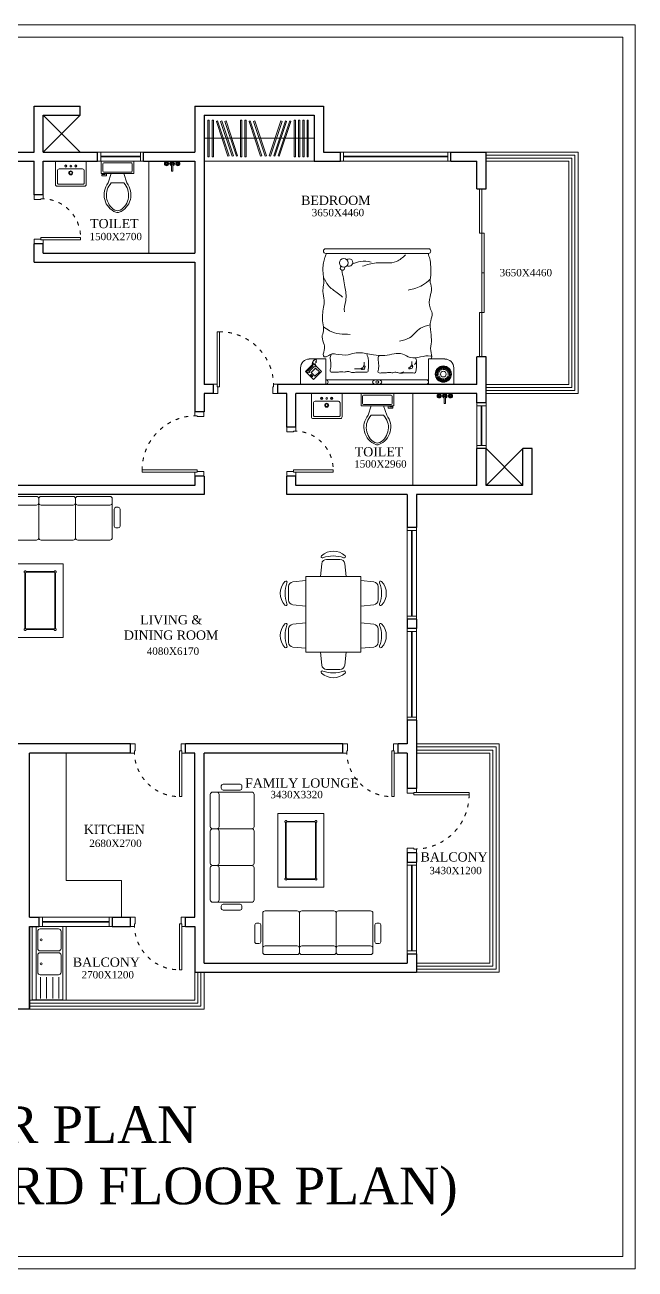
# Model space of a CAD drawing. Header units: inches. Extents: x 0 to 62493, y 0 to 42770.
# Drawn here: x 15242 to 25206, y 0 to 20328 of the extents above; entities that cross this region are included whole.
import ezdxf

# ---------------------------------------------------------------- set-up
doc = ezdxf.new("R2010")
doc.units = ezdxf.units.IN
doc.header["$MEASUREMENT"] = 0
doc.linetypes.add('ACAD_ISO03W100', pattern=[30, 12, -18])
for name, color, linetype, lineweight in [('door', 35, 'Continuous', 5), ('furniture', 23, 'Continuous', 9), ('LINE', 253, 'Continuous', 9), ('plumbing', 143, 'Continuous', 9), ('R.C.C', 6, 'Continuous', 30), ('railing', 6, 'Continuous', 9), ('wall', 254, 'Continuous', 30), ('window', 253, 'Continuous', 9)]:
    doc.layers.add(name, color=color, linetype=linetype, lineweight=lineweight)
doc.layers.add('TEXT', color=104, linetype='Continuous')
doc.styles.add('MONOTXT', font='times.ttf')

# ---------------------------------------------------------------- blocks, each defined once
blk = doc.blocks.new('bed')
at = {"lineweight": 5}
for p, q in [((-82.966, 75.566), (-82.831, 75.801)), ((-82.887, 75.627), (-82.884, 75.633)), ((-82.833, 75.603), (-82.887, 75.627)), ((-82.884, 75.633), (-82.833, 75.603)), ((-82.877, 75.644), (-82.846, 75.623)), ((-82.877, 75.643), (-82.846, 75.623)), ((-82.869, 75.655), (-82.865, 75.66)), ((-82.823, 75.619), (-82.869, 75.655)), ((-82.865, 75.66), (-82.823, 75.619)), ((-82.856, 75.669), (-82.83, 75.641)), ((-82.856, 75.668), (-82.831, 75.64)), ((-82.845, 75.677), (-82.84, 75.681)), ((-82.81, 75.631), (-82.845, 75.677)), ((-82.84, 75.681), (-82.81, 75.631)), ((-82.831, 75.801), (-82.475, 75.595)), ((-82.829, 75.688), (-82.811, 75.654)), ((-82.829, 75.687), (-82.811, 75.654)), ((-82.816, 75.693), (-82.811, 75.695)), ((-82.793, 75.639), (-82.816, 75.693)), ((-82.811, 75.695), (-82.793, 75.639)), ((-82.798, 75.699), (-82.789, 75.662)), ((-82.798, 75.699), (-82.79, 75.662)), ((-82.785, 75.701), (-82.778, 75.702)), ((-82.776, 75.643), (-82.785, 75.701)), ((-82.778, 75.702), (-82.776, 75.643)), ((-82.765, 75.703), (-82.766, 75.665)), ((-82.766, 75.702), (-82.766, 75.664)), ((-82.758, 75.643), (-82.752, 75.702)), ((-82.746, 75.701), (-82.758, 75.643)), ((-82.752, 75.702), (-82.746, 75.701)), ((-82.733, 75.698), (-82.743, 75.661)), ((-82.733, 75.698), (-82.743, 75.661)), ((-82.74, 75.638), (-82.72, 75.693)), ((-82.714, 75.691), (-82.74, 75.638)), ((-82.724, 75.629), (-82.691, 75.678)), ((-82.686, 75.674), (-82.724, 75.629)), ((-82.702, 75.685), (-82.722, 75.652)), ((-82.703, 75.685), (-82.722, 75.652)), ((-82.72, 75.693), (-82.714, 75.691)), ((-82.711, 75.617), (-82.667, 75.655)), ((-82.663, 75.65), (-82.711, 75.617)), ((-82.676, 75.665), (-82.703, 75.638)), ((-82.677, 75.665), (-82.703, 75.638)), ((-82.702, 75.601), (-82.649, 75.628)), ((-82.647, 75.622), (-82.702, 75.601)), ((-82.691, 75.678), (-82.686, 75.674)), ((-82.656, 75.64), (-82.689, 75.62)), ((-82.656, 75.639), (-82.688, 75.62)), ((-82.667, 75.655), (-82.663, 75.65)), ((-82.649, 75.628), (-82.647, 75.622)), ((-82.899, 75.582), (-82.861, 75.579)), ((-82.899, 75.582), (-82.861, 75.579)), ((-82.899, 75.569), (-82.84, 75.568)), ((-82.899, 75.563), (-82.899, 75.569)), ((-82.84, 75.568), (-82.899, 75.563)), ((-82.897, 75.596), (-82.895, 75.602)), ((-82.839, 75.586), (-82.897, 75.596)), ((-82.897, 75.55), (-82.86, 75.556)), ((-82.897, 75.549), (-82.86, 75.556)), ((-82.895, 75.602), (-82.839, 75.586)), ((-82.894, 75.537), (-82.837, 75.55)), ((-82.893, 75.531), (-82.894, 75.537)), ((-82.837, 75.55), (-82.893, 75.531)), ((-82.892, 75.615), (-82.856, 75.602)), ((-82.892, 75.614), (-82.856, 75.602)), ((-82.888, 75.518), (-82.853, 75.533)), ((-82.887, 75.518), (-82.853, 75.533)), ((-82.882, 75.506), (-82.83, 75.534)), ((-82.878, 75.501), (-82.882, 75.506)), ((-82.83, 75.534), (-82.878, 75.501)), ((-82.871, 75.49), (-82.841, 75.513)), ((-82.87, 75.49), (-82.841, 75.513)), ((-82.862, 75.48), (-82.818, 75.52)), ((-82.857, 75.476), (-82.862, 75.48)), ((-82.818, 75.52), (-82.857, 75.476)), ((-82.847, 75.467), (-82.824, 75.497)), ((-82.847, 75.467), (-82.824, 75.497)), ((-82.836, 75.46), (-82.804, 75.509)), ((-82.831, 75.456), (-82.836, 75.46)), ((-82.804, 75.509), (-82.831, 75.456)), ((-82.819, 75.451), (-82.804, 75.486)), ((-82.818, 75.451), (-82.804, 75.486)), ((-82.806, 75.446), (-82.787, 75.502)), ((-82.8, 75.444), (-82.806, 75.446)), ((-82.787, 75.502), (-82.8, 75.444)), ((-82.787, 75.442), (-82.781, 75.479)), ((-82.787, 75.442), (-82.781, 75.479)), ((-82.774, 75.441), (-82.769, 75.499)), ((-82.768, 75.44), (-82.774, 75.441)), ((-82.769, 75.499), (-82.768, 75.44)), ((-82.754, 75.441), (-82.758, 75.479)), ((-82.754, 75.441), (-82.758, 75.479)), ((-82.751, 75.501), (-82.735, 75.445)), ((-82.741, 75.443), (-82.751, 75.501)), ((-82.735, 75.445), (-82.741, 75.443)), ((-82.722, 75.449), (-82.735, 75.484)), ((-82.722, 75.449), (-82.735, 75.484)), ((-82.734, 75.508), (-82.705, 75.457)), ((-82.71, 75.454), (-82.734, 75.508)), ((-82.719, 75.518), (-82.678, 75.476)), ((-82.683, 75.472), (-82.719, 75.518)), ((-82.693, 75.464), (-82.715, 75.495)), ((-82.693, 75.464), (-82.714, 75.495)), ((-82.705, 75.457), (-82.71, 75.454)), ((-82.707, 75.532), (-82.657, 75.501)), ((-82.661, 75.496), (-82.707, 75.532)), ((-82.7, 75.548), (-82.643, 75.531)), ((-82.645, 75.525), (-82.7, 75.548)), ((-82.697, 75.584), (-82.639, 75.596)), ((-82.638, 75.59), (-82.697, 75.584)), ((-82.669, 75.486), (-82.697, 75.511)), ((-82.668, 75.486), (-82.697, 75.511)), ((-82.696, 75.566), (-82.637, 75.564)), ((-82.638, 75.557), (-82.696, 75.566)), ((-82.65, 75.514), (-82.684, 75.531)), ((-82.651, 75.513), (-82.684, 75.53)), ((-82.678, 75.476), (-82.683, 75.472)), ((-82.475, 75.595), (-82.682, 75.236)), ((-82.643, 75.61), (-82.679, 75.599)), ((-82.642, 75.609), (-82.679, 75.599)), ((-82.64, 75.545), (-82.677, 75.553)), ((-82.64, 75.544), (-82.677, 75.552)), ((-82.637, 75.578), (-82.675, 75.576)), ((-82.637, 75.577), (-82.675, 75.576)), ((-82.512, 75.53), (-82.671, 75.255)), ((-82.657, 75.501), (-82.661, 75.496)), ((-82.643, 75.531), (-82.645, 75.525)), ((-82.639, 75.596), (-82.638, 75.59)), ((-82.637, 75.564), (-82.638, 75.557)), ((-81.059, 74.691), (-82.512, 75.53)), ((-81.059, 74.691), (-82.512, 75.53)), ((-82.475, 75.595), (-81.024, 74.757)), ((-82.682, 75.236), (-82.914, 75.37)), ((-82.494, 75.165), (-82.458, 75.193)), ((-82.458, 75.193), (-82.437, 75.199)), ((-82.397, 75.185), (-82.426, 75.134)), ((-82.162, 75.203), (-82.226, 75.214)), ((-81.652, 74.825), (-81.553, 74.769)), ((-81.718, 74.806), (-81.747, 74.756)), ((-81.021, 74.756), (-81.228, 74.397)), ((-80.665, 74.55), (-81.021, 74.756)), ((-81.066, 74.542), (-80.888, 74.589)), ((-81.018, 74.361), (-81.066, 74.542)), ((-81.033, 74.526), (-80.936, 74.552)), ((-81.01, 74.443), (-81.033, 74.526)), ((-80.839, 74.409), (-81.018, 74.361)), ((-81.01, 74.51), (-81.01, 74.51)), ((-80.914, 74.469), (-81.01, 74.443)), ((-81.004, 74.489), (-81.004, 74.489)), ((-80.999, 74.469), (-80.999, 74.469)), ((-80.885, 74.442), (-80.995, 74.412)), ((-80.989, 74.515), (-80.989, 74.515)), ((-80.879, 74.42), (-80.989, 74.39)), ((-80.983, 74.495), (-80.983, 74.495)), ((-80.978, 74.474), (-80.978, 74.474)), ((-80.968, 74.521), (-80.968, 74.521)), ((-80.963, 74.5), (-80.963, 74.5)), ((-80.957, 74.48), (-80.957, 74.48)), ((-80.948, 74.526), (-80.948, 74.526)), ((-80.942, 74.506), (-80.942, 74.506)), ((-80.937, 74.485), (-80.937, 74.485)), ((-80.936, 74.552), (-80.914, 74.469)), ((-80.906, 74.537), (-80.896, 74.54)), ((-80.894, 74.493), (-80.906, 74.537)), ((-80.896, 74.54), (-80.884, 74.495)), ((-80.884, 74.495), (-80.894, 74.493)), ((-80.888, 74.589), (-80.839, 74.409)), ((-80.8, 74.316), (-80.665, 74.55)), ((-81.228, 74.397), (-80.996, 74.263)), ((-81.091, 74.336), (-81.092, 74.321)), ((-81.084, 74.35), (-81.084, 74.336)), ((-81.082, 74.327), (-81.083, 74.313)), ((-81.076, 74.357), (-81.077, 74.343)), ((-81.072, 74.325), (-81.073, 74.311)), ((-81.068, 74.364), (-81.069, 74.349)), ((-81.062, 74.323), (-81.063, 74.309)), ((-81.061, 74.371), (-81.062, 74.356)), ((-81.032, 74.382), (-81.055, 74.367)), ((-81.053, 74.325), (-81.054, 74.311)), ((-81.044, 74.328), (-81.045, 74.313)), ((-81.036, 74.33), (-81.037, 74.316)), ((-81.028, 74.337), (-81.029, 74.322)), ((-81.02, 74.344), (-81.021, 74.329)), ((-81.013, 74.35), (-81.014, 74.336)), ((-81.005, 74.357), (-81.006, 74.343)), ((-80.997, 74.364), (-80.998, 74.35)), ((-83.582, 73.677), (-82.129, 72.838)), ((-83.534, 73.76), (-83.544, 73.742)), ((-83.544, 73.742), (-82.091, 72.903))]:
    blk.add_line(p, q, dxfattribs=at)
for centre, radius in [((-82.768, 75.571), 0.133), ((-82.768, 75.571), 0.131), ((-82.768, 75.571), 0.0467), ((-82.37, 75.214), 0.0211), ((-81.691, 74.835), 0.0211), ((-82.268, 73.182), 0.0706)]:
    blk.add_circle(centre, radius, dxfattribs=at)
for centre, radius, start, end in [((-82.842, 75.495), 0.143, 150, 240), ((-82.461, 75.543), 0.0377, 60, 240), ((-82.341, 75.21), 0.0124, 214.9249, 132.897), ((-82.389, 75.198), 0.015, 96.8587, 341.9378), ((-81.71, 74.819), 0.015, 96.8587, 341.9378), ((-81.662, 74.832), 0.0124, 214.9249, 132.897), ((-81.04, 74.723), 0.0377, 60, 240), ((-81.013, 74.396), 0.0239, 43.4915, 346.5085), ((-80.882, 74.431), 0.0239, 223.4915, 166.5085), ((-80.924, 74.387), 0.143, 240, 330), ((-83.563, 73.709), 0.0377, 60, 240), ((-82.346, 73.223), 0.0594, 25.5194, 279.3619), ((-82.205, 73.248), 0.0348, 270.915, 180.9471), ((-82.11, 72.87), 0.0377, 240, 60)]:
    blk.add_arc(centre, radius, start, end, dxfattribs=at)
blk.add_ellipse((-81.768, 75.144), major_axis=(-0.0654, 0.0377), ratio=0.499469, dxfattribs=at)
blk.add_ellipse((-81.768, 75.144), major_axis=(-0.0203, 0.0117), ratio=0.87134, start_param=3.141593, end_param=9.424778, dxfattribs=at)
for points, knots in [([(-83.534, 73.76), (-83.528, 73.791), (-83.511, 73.869), (-83.452, 73.97), (-83.405, 74.072), (-83.327, 74.146), (-83.315, 74.271), (-83.2, 74.374), (-83.113, 74.492), (-83.12, 74.635), (-82.999, 74.723), (-82.934, 74.865), (-82.874, 75.021), (-82.771, 75.116), (-82.759, 75.237), (-82.72, 75.254), (-82.714, 75.255)], [0, 0, 0, 0, 3.227986, 8.287144, 12.167285, 14.911093, 19.249561, 24.353377, 30.561604, 33.877791, 38.21626, 44.8125, 50.258606, 55.317764, 59.603605, 60.278905, 60.278905, 60.278905, 60.278905]), ([(-82.749, 75.227), (-82.745, 75.222), (-82.669, 75.14), (-82.451, 75.146), (-82.345, 74.892), (-82.113, 74.861), (-81.951, 74.742), (-81.821, 74.625), (-81.702, 74.543), (-81.536, 74.517), (-81.446, 74.437), (-81.342, 74.355), (-81.272, 74.383), (-81.191, 74.34), (-81.286, 74.259), (-81.335, 74.175), (-81.335, 74.054), (-81.444, 73.981), (-81.489, 73.817), (-81.587, 73.681), (-81.701, 73.549), (-81.721, 73.425), (-81.811, 73.327), (-81.87, 73.219), (-81.913, 73.103), (-81.979, 73.019), (-82.034, 72.962), (-82.069, 72.932), (-82.101, 72.909)], [70.601912, 70.601912, 70.601912, 70.601912, 71.300988, 82.995441, 87.693269, 97.835852, 104.459478, 108.8078, 116.197963, 119.029089, 126.041039, 128.763728, 131.897725, 133.064592, 136.944733, 140.048846, 144.473633, 148.051356, 152.723743, 161.656541, 165.556129, 170.659946, 174.173668, 179.217852, 183.503693, 187.017416, 190.21752, 191.852905, 191.852905, 191.852905, 191.852905]), ([(-82.51, 75.115), (-82.508, 75.124), (-82.498, 75.162), (-82.467, 75.215), (-82.434, 75.272), (-82.408, 75.301), (-82.386, 75.334), (-82.332, 75.293), (-82.281, 75.264), (-82.214, 75.227), (-82.152, 75.205), (-82.116, 75.148), (-82.055, 75.142), (-82.016, 75.098), (-81.961, 75.088), (-81.916, 75.053), (-81.83, 75.021), (-81.909, 74.958), (-81.93, 74.908), (-81.952, 74.867), (-81.965, 74.82), (-81.991, 74.796), (-82.011, 74.783)], [1.096276, 1.096276, 1.096276, 1.096276, 2.081569, 5.277231, 7.472226, 8.783241, 9.605251, 11.018138, 14.216841, 16.616774, 18.817074, 20.973577, 23.191863, 24.604747, 26.922071, 28.620559, 31.026693, 33.725166, 35.917884, 37.217428, 38.528444, 40.893311, 40.893311, 40.893311, 40.893311]), ([(-81.852, 74.654), (-81.842, 74.703), (-81.832, 74.752), (-81.796, 74.814), (-81.763, 74.871), (-81.737, 74.9), (-81.715, 74.933), (-81.661, 74.893), (-81.61, 74.863), (-81.543, 74.826), (-81.481, 74.804), (-81.445, 74.747), (-81.384, 74.741), (-81.345, 74.697), (-81.29, 74.687), (-81.245, 74.652), (-81.159, 74.62), (-81.238, 74.557), (-81.259, 74.507), (-81.281, 74.466), (-81.294, 74.417), (-81.325, 74.393), (-81.345, 74.377)], [0, 0, 0, 0, 2.081569, 5.277231, 7.472226, 8.783241, 9.605251, 11.018138, 14.216841, 16.616774, 18.817074, 20.973577, 23.191863, 24.604747, 26.922071, 28.620559, 31.026693, 33.725166, 35.917884, 37.217428, 38.528444, 41.088477, 41.088477, 41.088477, 41.088477]), ([(-82.985, 74.767), (-82.93, 74.75), (-82.797, 74.709), (-82.607, 74.808), (-82.472, 74.764), (-82.415, 74.745)], [0, 0, 0, 0, 5.859988, 14.120629, 20.269073, 20.269073, 20.269073, 20.269073]), ([(-81.459, 73.921), (-81.475, 73.959), (-81.535, 74.104), (-81.673, 74.187), (-81.774, 74.247)], [0, 0, 0, 0, 4.290544, 16.119403, 16.119403, 16.119403, 16.119403]), ([(-83.356, 74.122), (-83.304, 74.133), (-83.17, 74.162), (-83.038, 74.121), (-82.958, 74.095)], [0, 0, 0, 0, 5.527354, 14.135177, 14.135177, 14.135177, 14.135177]), ([(-82.18, 73.272), (-82.151, 73.361), (-82.094, 73.523), (-82.02, 73.725), (-81.891, 73.826), (-81.876, 73.884)], [0.412021, 0.412021, 0.412021, 0.412021, 10.057334, 18.163456, 24.419251, 24.419251, 24.419251, 24.419251]), ([(-83.208, 73.572), (-83.146, 73.588), (-82.971, 73.631), (-82.766, 73.437), (-82.581, 73.4), (-82.505, 73.385)], [0, 0, 0, 0, 6.373615, 18.068068, 26.085459, 26.085459, 26.085459, 26.085459]), ([(-81.866, 73.22), (-81.862, 73.273), (-81.852, 73.389), (-81.921, 73.529), (-81.959, 73.622), (-81.972, 73.657)], [0, 0, 0, 0, 5.410146, 12.027141, 15.884743, 15.884743, 15.884743, 15.884743]), ([(-82.385, 73.268), (-82.428, 73.279), (-82.537, 73.289), (-82.618, 73.358), (-82.664, 73.398)], [11.669826, 11.669826, 11.669826, 11.669826, 16.308231, 22.540928, 22.540928, 22.540928, 22.540928])]:
    blk.add_open_spline(points, degree=3, knots=knots, dxfattribs=at)
blk = doc.blocks.new('door 1050')
at = {"layer": 'door', "lineweight": 15}
for p, q in [((275482, -59558), (275482, -58658)), ((275483, -59558), (275483, -58658)), ((275521, -59558), (275521, -58658)), ((275522, -59558), (275522, -58658))]:
    blk.add_line(p, q, dxfattribs=at)
at = {"layer": 'door'}
for p, q in [((275522, -58658), (275482, -58658)), ((275482, -59558), (275522, -59558))]:
    blk.add_line(p, q, dxfattribs=at)
at = {"layer": 'door', "lineweight": 18}
for p, q in [((275419, -59518), (275482, -59518)), ((275419, -59668), (275419, -59518)), ((275482, -59558), (275482, -59518)), ((275482, -59558), (275494, -59558)), ((275494, -59668), (275494, -59558)), ((276394, -59558), (276406, -59558)), ((276394, -59668), (276394, -59558)), ((276406, -59518), (276469, -59518)), ((276406, -59558), (276406, -59518)), ((276469, -59668), (276469, -59518)), ((275419, -59668), (275494, -59668)), ((276394, -59668), (276469, -59668))]:
    blk.add_line(p, q, dxfattribs=at)
at = {"layer": 'door', "linetype": 'ACAD_ISO03W100', "lineweight": 9, "ltscale": 5}
blk.add_arc((275522, -59542), 884, 358.9642, 90.0081, dxfattribs=at)
blk = doc.blocks.new('door 800')
at = {"layer": 'door', "lineweight": 15}
for p, q in [((279952, -59558), (279952, -58908)), ((279953, -59558), (279953, -58908)), ((279991, -59558), (279991, -58908)), ((279992, -59558), (279992, -58908))]:
    blk.add_line(p, q, dxfattribs=at)
at = {"layer": 'door'}
for p, q in [((279992, -58908), (279952, -58908)), ((279952, -59558), (279992, -59558))]:
    blk.add_line(p, q, dxfattribs=at)
at = {"layer": 'door', "lineweight": 18}
for p, q in [((279889, -59518), (279952, -59518)), ((279889, -59668), (279889, -59518)), ((279952, -59558), (279952, -59518)), ((279952, -59558), (279964, -59558)), ((279964, -59668), (279964, -59558)), ((280614, -59558), (280626, -59558)), ((280614, -59668), (280614, -59558)), ((280626, -59518), (280689, -59518)), ((280626, -59558), (280626, -59518)), ((280689, -59668), (280689, -59518)), ((279889, -59668), (279964, -59668)), ((280614, -59668), (280689, -59668))]:
    blk.add_line(p, q, dxfattribs=at)
at = {"layer": 'door', "linetype": 'ACAD_ISO03W100', "lineweight": 9, "ltscale": 5}
blk.add_arc((279992, -59543), 634, 358.5836, 89.9885, dxfattribs=at)
blk = doc.blocks.new('bas55 45')
for points in [[(0.275, 0.42, 0.414214), (0.245, 0.45), (-0.245, 0.45, 0.414214), (-0.275, 0.42), (-0.275, 0), (0.275, 0)], [(-0.21, 0.14), (0.21, 0.14, 0.414214), (0.24, 0.17), (0.24, 0.395, 0.414214), (0.22, 0.415), (-0.22, 0.415, 0.414214), (-0.24, 0.395), (-0.24, 0.17, 0.414214)]]:
    blk.add_lwpolyline(points, format="xyb", close=True)
for centre, radius in [((0, 0.21), 0.0358), ((0, 0.21), 0.0227), ((-0.09, 0.085), 0.02), ((-0.09, 0.085), 0.0147), ((-0.001, 0.088), 0.0149), ((0.09, 0.085), 0.02), ((0.09, 0.085), 0.0147)]:
    blk.add_circle(centre, radius)
blk = doc.blocks.new('Toilet - top')
for p, q in [((-8, -8.5), (-8, -8)), ((-7, -8), (-7, -9.5)), ((-4, -8), (-6, -14)), ((4, -8), (6, -14)), ((9.5, -6), (9.5, -2)), ((-10, -8.5), (-8, -8.5)), ((-10, -9.5), (-10, -8.5)), ((-7, -9.5), (-10, -9.5)), ((4, -14), (-4, -14))]:
    blk.add_line(p, q)
blk.add_lwpolyline([(10.5, -8), (10.5, 0), (-10.5, 0), (-10.5, -8)], close=True)
for points in [[(-9.5, -2), (-9.5, -6)], [(8.5, -1), (-8.5, -1)], [(-8.5, -7), (8.5, -7)]]:
    blk.add_lwpolyline(points)
for centre, radius, start, end in [((-8.62, -1.88), 0.884, 81.8699, 188.1301), ((-8.62, -6.12), 0.884, 171.8699, 278.1301), ((8.62, -1.88), 0.884, 351.8699, 98.1301), ((8.62, -6.12), 0.884, 261.8699, 8.1301), ((3.52, -21.58), 12.17, 141.46911, 247.97143), ((4.2, -21.82), 11.33, 136.36773, 238.94682), ((-3.52, -21.58), 12.17, 292.02843, 38.53071), ((-4.2, -21.82), 11.33, 301.05301, 43.63209), ((0, -27.88), 4, 245.73182, 294.26817), ((0, -29), 4, 254.86053, 285.13947)]:
    blk.add_arc(centre, radius, start, end)
blk = doc.blocks.new('Faucet - Bathroom top')
for p, q in [((-4.107, 0.125), (-4.375, 0.125)), ((-3.75, 0.4788), (-3.75, 0.75)), ((-3.5, 0.482), (-3.5, 0.75)), ((-3.1461, 0.125), (-2.875, 0.125)), ((3.143, 0.125), (2.875, 0.125)), ((3.5, 0.4788), (3.5, 0.75)), ((3.75, 0.482), (3.75, 0.75)), ((4.1039, 0.125), (4.375, 0.125)), ((-4.1039, -0.125), (-4.375, -0.125)), ((-3.75, -0.4821), (-3.75, -0.75)), ((-3.5, -0.4789), (-3.5, -0.75)), ((-3.143, -0.125), (-2.875, -0.125)), ((-0.5, -0.8639), (-0.5, -4.5)), ((0.5, -4.5), (0.5, -0.8631)), ((3.1461, -0.125), (2.875, -0.125)), ((3.5, -0.4821), (3.5, -0.75)), ((3.75, -0.4789), (3.75, -0.75)), ((4.107, -0.125), (4.375, -0.125))]:
    blk.add_line(p, q)
for centre, radius in [((-3.625, 0), 1.375), ((-4.625, 0), 0.2795), ((-3.625, 0), 0.5), ((-3.625, 1), 0.2795), ((-2.625, 0), 0.2795), ((0, 0), 0.5), ((3.625, 0), 1.375), ((2.625, 0), 0.2795), ((3.625, 0), 0.5), ((3.625, 1), 0.2795), ((4.625, 0), 0.2795), ((-3.625, -1), 0.2795), ((3.625, -1), 0.2795)]:
    blk.add_circle(centre, radius)
for centre, radius, start, end in [((-3.625, 0), 1, 105.2407, 164.2093), ((-3.625, 0), 1, 16.44125, 74.07887), ((0, 0), 1.5, 289.6514, 250.3603), ((0, 0), 1, 300.3431, 239.7554), ((3.625, 0), 1, 106.12, 164.0884), ((3.625, 0), 1, 16.23422, 73.90469), ((-3.625, 0), 1, 196.2342, 253.9047), ((-3.625, 0), 1, 286.12, 344.0884), ((0, -4.5), 0.5, 180, 0), ((3.625, 0), 1, 196.4413, 254.0789), ((3.625, 0), 1, 285.2407, 344.2093)]:
    blk.add_arc(centre, radius, start, end)
blk = doc.blocks.new('door 900')
at = {"layer": 'door', "lineweight": 15}
for p, q in [((277781, -59558), (277781, -58808)), ((277782, -59558), (277782, -58808)), ((277820, -59558), (277820, -58808)), ((277821, -59558), (277821, -58808))]:
    blk.add_line(p, q, dxfattribs=at)
at = {"layer": 'door'}
for p, q in [((277821, -58808), (277781, -58808)), ((277781, -59558), (277821, -59558))]:
    blk.add_line(p, q, dxfattribs=at)
at = {"layer": 'door', "lineweight": 18}
for p, q in [((277718, -59518), (277781, -59518)), ((277718, -59668), (277718, -59518)), ((277781, -59558), (277781, -59518)), ((277781, -59558), (277793, -59558)), ((277793, -59668), (277793, -59558)), ((278543, -59558), (278555, -59558)), ((278543, -59668), (278543, -59558)), ((278555, -59518), (278618, -59518)), ((278555, -59558), (278555, -59518)), ((278618, -59668), (278618, -59518)), ((277718, -59668), (277793, -59668)), ((278543, -59668), (278618, -59668))]:
    blk.add_line(p, q, dxfattribs=at)
at = {"layer": 'door', "linetype": 'ACAD_ISO03W100', "lineweight": 9, "ltscale": 5}
blk.add_arc((277821, -59542), 734, 358.7651, 89.9995, dxfattribs=at)
blk = doc.blocks.new('SINK2T')
at = {"layer": 'plumbing', "lineweight": 5}
for p, q in [((0.368, 0.435), (0.023, 0.435)), ((0.368, 0.335), (0.023, 0.335)), ((0.368, 0.235), (0.023, 0.235)), ((1.2, 0.063), (0, 0.063)), ((0.368, 0.135), (0.023, 0.135))]:
    blk.add_line(p, q, dxfattribs=at)
blk.add_lwpolyline([(0, 0), (0, 0.5), (1.2, 0.5), (1.2, 0)], close=True, dxfattribs=at)
for points in [[(0.409, 0.129, 0.414214), (0.449, 0.089), (0.728, 0.089, 0.414214), (0.768, 0.129), (0.768, 0.43, 0.414214), (0.728, 0.47), (0.449, 0.47, 0.414214), (0.409, 0.43)], [(1.159, 0.129), (1.159, 0.43, 0.414214), (1.119, 0.47), (0.839, 0.47, 0.414214), (0.799, 0.43), (0.799, 0.129, 0.414214), (0.839, 0.089), (1.119, 0.089, 0.414214)]]:
    blk.add_lwpolyline(points, format="xyb", close=True, dxfattribs=at)
for centre in [(0.589, 0.146), (0.979, 0.146)]:
    blk.add_circle(centre, 0.0168, dxfattribs=at)
blk = doc.blocks.new('TABLE')
at = {"layer": 'furniture', "lineweight": 5}
for p, q in [((242866, -60410), (242866, -61610)), ((243616, -60410), (242866, -60410)), ((242981, -60535), (242980, -60538)), ((242980, -60538), (242980, -60541)), ((242980, -60541), (242980, -60543)), ((242980, -60543), (242981, -60546)), ((242982, -60533), (242981, -60535)), ((242981, -60546), (242982, -60549)), ((242984, -60530), (242982, -60533)), ((242982, -60549), (242984, -60551)), ((242986, -60528), (242984, -60530)), ((242984, -60551), (242986, -60553)), ((242988, -60527), (242986, -60528)), ((242986, -60553), (242988, -60555)), ((242991, -60525), (242988, -60527)), ((242988, -60555), (242991, -60556)), ((242990, -60557), (242990, -61463)), ((242994, -60525), (242991, -60525)), ((242991, -60556), (242994, -60557)), ((242996, -60524), (242994, -60525)), ((242994, -60557), (242996, -60557)), ((242999, -60525), (242996, -60524)), ((242996, -60557), (242999, -60557)), ((243002, -60525), (242999, -60525)), ((242999, -60557), (243002, -60556)), ((243000, -61463), (243000, -60557)), ((243005, -60527), (243002, -60525)), ((243002, -60556), (243005, -60555)), ((243007, -60528), (243005, -60527)), ((243005, -60555), (243007, -60553)), ((243009, -60530), (243007, -60528)), ((243007, -60553), (243009, -60551)), ((243011, -60533), (243009, -60530)), ((243009, -60551), (243011, -60549)), ((243012, -60535), (243011, -60533)), ((243011, -60549), (243012, -60546)), ((243012, -60538), (243012, -60535)), ((243013, -60541), (243012, -60538)), ((243012, -60543), (243013, -60541)), ((243012, -60546), (243012, -60543)), ((243469, -60534), (243013, -60534)), ((243013, -60544), (243469, -60544)), ((243470, -60535), (243469, -60538)), ((243469, -60538), (243469, -60541)), ((243469, -60541), (243469, -60543)), ((243469, -60543), (243470, -60546)), ((243471, -60533), (243470, -60535)), ((243470, -60546), (243471, -60549)), ((243473, -60530), (243471, -60533)), ((243471, -60549), (243473, -60551)), ((243475, -60528), (243473, -60530)), ((243473, -60551), (243475, -60553)), ((243477, -60527), (243475, -60528)), ((243475, -60553), (243477, -60555)), ((243480, -60525), (243477, -60527)), ((243477, -60555), (243480, -60556)), ((243479, -60557), (243479, -61463)), ((243483, -60525), (243480, -60525)), ((243480, -60556), (243483, -60557)), ((243486, -60524), (243483, -60525)), ((243483, -60557), (243486, -60557)), ((243488, -60525), (243486, -60524)), ((243486, -60557), (243488, -60557)), ((243491, -60525), (243488, -60525)), ((243488, -60557), (243491, -60556)), ((243489, -61463), (243489, -60557)), ((243494, -60527), (243491, -60525)), ((243491, -60556), (243494, -60555)), ((243496, -60528), (243494, -60527)), ((243494, -60555), (243496, -60553)), ((243498, -60530), (243496, -60528)), ((243496, -60553), (243498, -60551)), ((243500, -60533), (243498, -60530)), ((243498, -60551), (243500, -60549)), ((243501, -60535), (243500, -60533)), ((243500, -60549), (243501, -60546)), ((243502, -60538), (243501, -60535)), ((243501, -60546), (243502, -60543)), ((243502, -60541), (243502, -60538)), ((243502, -60543), (243502, -60541)), ((243616, -61610), (243616, -60410)), ((242981, -61474), (242980, -61477)), ((242980, -61477), (242980, -61479)), ((242980, -61479), (242980, -61482)), ((242980, -61482), (242981, -61485)), ((242982, -61471), (242981, -61474)), ((242981, -61485), (242982, -61488)), ((242984, -61469), (242982, -61471)), ((242982, -61488), (242984, -61490)), ((242986, -61467), (242984, -61469)), ((242984, -61490), (242986, -61492)), ((242988, -61465), (242986, -61467)), ((242986, -61492), (242988, -61494)), ((242991, -61464), (242988, -61465)), ((242988, -61494), (242991, -61495)), ((242994, -61463), (242991, -61464)), ((242991, -61495), (242994, -61496)), ((242996, -61463), (242994, -61463)), ((242994, -61496), (242996, -61496)), ((242999, -61463), (242996, -61463)), ((242996, -61496), (242999, -61496)), ((243002, -61464), (242999, -61463)), ((242999, -61496), (243002, -61495)), ((243005, -61465), (243002, -61464)), ((243002, -61495), (243005, -61494)), ((243007, -61467), (243005, -61465)), ((243005, -61494), (243007, -61492)), ((243009, -61469), (243007, -61467)), ((243007, -61492), (243009, -61490)), ((243011, -61471), (243009, -61469)), ((243009, -61490), (243011, -61488)), ((243012, -61474), (243011, -61471)), ((243011, -61488), (243012, -61485)), ((243012, -61477), (243012, -61474)), ((243013, -61479), (243012, -61477)), ((243012, -61482), (243013, -61479)), ((243012, -61485), (243012, -61482)), ((243469, -61473), (243013, -61473)), ((243013, -61483), (243469, -61483)), ((243470, -61474), (243469, -61477)), ((243469, -61477), (243469, -61479)), ((243469, -61479), (243469, -61482)), ((243469, -61482), (243470, -61485)), ((243471, -61471), (243470, -61474)), ((243470, -61485), (243471, -61488)), ((243473, -61469), (243471, -61471)), ((243471, -61488), (243473, -61490)), ((243475, -61467), (243473, -61469)), ((243473, -61490), (243475, -61492)), ((243477, -61465), (243475, -61467)), ((243475, -61492), (243477, -61494)), ((243480, -61464), (243477, -61465)), ((243477, -61494), (243480, -61495)), ((243483, -61463), (243480, -61464)), ((243480, -61495), (243483, -61496)), ((243486, -61463), (243483, -61463)), ((243483, -61496), (243486, -61496)), ((243488, -61463), (243486, -61463)), ((243486, -61496), (243488, -61496)), ((243491, -61464), (243488, -61463)), ((243488, -61496), (243491, -61495)), ((243494, -61465), (243491, -61464)), ((243491, -61495), (243494, -61494)), ((243496, -61467), (243494, -61465)), ((243494, -61494), (243496, -61492)), ((243498, -61469), (243496, -61467)), ((243496, -61492), (243498, -61490)), ((243500, -61471), (243498, -61469)), ((243498, -61490), (243500, -61488)), ((243501, -61474), (243500, -61471)), ((243500, -61488), (243501, -61485)), ((243502, -61477), (243501, -61474)), ((243501, -61485), (243502, -61482)), ((243502, -61479), (243502, -61477)), ((243502, -61482), (243502, -61479)), ((242866, -61610), (243616, -61610))]:
    blk.add_line(p, q, dxfattribs=at)
blk = doc.blocks.new('DIV2T')
for p, q in [((0.725, 0), (0.175, 0)), ((1.355, 0), (0.805, 0)), ((1.985, 0), (1.435, 0)), ((0.03, -0.188), (0.07, -0.188)), ((0.135, -0.04), (0.135, -0.11)), ((0.135, -0.71), (0.135, -0.11)), ((0.175, -0.15), (0.725, -0.15)), ((0.765, -0.04), (0.765, -0.11)), ((0.765, -0.71), (0.765, -0.11)), ((0.805, -0.15), (1.355, -0.15)), ((1.395, -0.04), (1.395, -0.11)), ((1.395, -0.71), (1.395, -0.11)), ((1.435, -0.15), (1.985, -0.15)), ((2.025, -0.04), (2.025, -0.11)), ((2.025, -0.71), (2.025, -0.11)), ((2.13, -0.188), (2.09, -0.188)), ((0, -0.512), (0, -0.218)), ((0.1, -0.512), (0.1, -0.218)), ((2.06, -0.512), (2.06, -0.218)), ((2.16, -0.512), (2.16, -0.218)), ((0.03, -0.542), (0.07, -0.542)), ((2.13, -0.542), (2.09, -0.542)), ((0.175, -0.75), (0.725, -0.75)), ((0.805, -0.75), (1.355, -0.75)), ((1.435, -0.75), (1.985, -0.75))]:
    blk.add_line(p, q)
for centre, radius, start, end in [((0.175, -0.04), 0.04, 90, 180), ((0.725, -0.04), 0.04, 0, 90), ((0.805, -0.04), 0.04, 90, 180), ((1.355, -0.04), 0.04, 0, 90), ((1.435, -0.04), 0.04, 90, 180), ((1.985, -0.04), 0.04, 0, 90), ((0.03, -0.218), 0.03, 90, 180), ((0.07, -0.218), 0.03, 0, 90), ((0.175, -0.11), 0.04, 180, 270), ((0.725, -0.11), 0.04, 270, 0), ((0.805, -0.11), 0.04, 180, 270), ((1.355, -0.11), 0.04, 270, 0), ((1.435, -0.11), 0.04, 180, 270), ((1.985, -0.11), 0.04, 270, 0), ((2.09, -0.218), 0.03, 90, 180), ((2.13, -0.218), 0.03, 0, 90), ((0.03, -0.512), 0.03, 180, 270), ((0.07, -0.512), 0.03, 270, 0), ((2.09, -0.512), 0.03, 180, 270), ((2.13, -0.512), 0.03, 270, 0), ((0.175, -0.71), 0.04, 180, 270), ((0.725, -0.71), 0.04, 270, 0), ((0.805, -0.71), 0.04, 180, 270), ((1.355, -0.71), 0.04, 270, 0), ((1.435, -0.71), 0.04, 180, 270), ((1.985, -0.71), 0.04, 270, 0)]:
    blk.add_arc(centre, radius, start, end)
blk = doc.blocks.new('t za k')
at = {"lineweight": 5}
for p, q in [((-58.5, 110), (-56.6, 128.7)), ((-30.3, 135), (-49.7, 135)), ((-23.4, 128.7), (-21.5, 110)), ((-105, 76.1), (-105, 95.4)), ((-80, 104.2), (-98.7, 102.4)), ((0, 104.2), (18.7, 102.4)), ((25, 76.1), (25, 95.4)), ((-98.7, 69.1), (-80, 67.2)), ((18.7, 69.1), (0, 67.2)), ((-98.7, 40.9), (-80, 42.8)), ((18.7, 40.9), (0, 42.8)), ((-105, 33.9), (-105, 14.6)), ((25, 33.9), (25, 14.6)), ((-80, 5.8), (-98.7, 7.6)), ((-58.5, 0), (-56.6, -18.7)), ((-23.4, -18.7), (-21.5, 0)), ((0, 5.8), (18.7, 7.6)), ((-30.3, -25), (-49.7, -25))]:
    blk.add_line(p, q, dxfattribs=at)
at = {"lineweight": 5, "ltscale": 0.5}
blk.add_lwpolyline([(-80, 0), (0, 0), (0, 110), (-80, 110)], close=True, dxfattribs=at)
at = {"lineweight": 5}
for centre, radius, start, end in [((-40, 122), 25, 46.7809, 133.2191), ((-56, 138.8), 1.8, 127.9619, 301.245), ((-49.7, 128), 7, 90, 174.2894), ((-40, 97.5), 42.5, 69.2193, 110.7807), ((-30.3, 128), 7, 5.7106, 90), ((-24, 138.8), 1.8, 238.755, 52.0381), ((-92, 85.7), 25, 136.7809, 223.2191), ((-108.8, 101.7), 1.8, 328.755, 142.0381), ((-67.5, 85.7), 42.5, 159.2193, 200.7807), ((-98, 95.4), 7, 95.7106, 180), ((18, 95.4), 7, 0, 84.2894), ((28.8, 101.7), 1.8, 37.9619, 211.245), ((-12.5, 85.7), 42.5, 339.2193, 20.7807), ((12, 85.7), 25, 316.7809, 43.2191), ((-98, 76.1), 7, 180, 264.2894), ((18, 76.1), 7, 275.7106, 0), ((-108.8, 69.7), 1.8, 217.9619, 31.245), ((28.8, 69.7), 1.8, 148.755, 322.0381), ((-92, 24.3), 25, 136.7809, 223.2191), ((-108.8, 40.3), 1.8, 328.755, 142.0381), ((-67.5, 24.3), 42.5, 159.2193, 200.7807), ((-98, 33.9), 7, 95.7106, 180), ((18, 33.9), 7, 0, 84.2894), ((28.8, 40.3), 1.8, 37.9619, 211.245), ((-12.5, 24.3), 42.5, 339.2193, 20.7807), ((12, 24.3), 25, 316.7809, 43.2191), ((-108.8, 8.3), 1.8, 217.9619, 31.245), ((-98, 14.6), 7, 180, 264.2894), ((18, 14.6), 7, 275.7106, 0), ((28.8, 8.3), 1.8, 148.755, 322.0381), ((-56, -28.8), 1.8, 58.755, 232.0381), ((-40, -12), 25, 226.7809, 313.2191), ((-49.7, -18), 7, 185.7106, 270), ((-40, 12.5), 42.5, 249.2193, 290.7807), ((-30.3, -18), 7, 270, 354.2894), ((-24, -28.8), 1.8, 307.9619, 121.245)]:
    blk.add_arc(centre, radius, start, end, dxfattribs=at)

msp = doc.modelspace()

# ---------------------------------------------------------------- linework, layer by layer
at = {"layer": 'door'}
for points in [[(18228.79655, 18770.36828), (18249.06251, 18770.36828), (18249.06251, 18169.99626), (18228.79655, 18169.99626)], [(18299.06251, 18770.36828), (18319.32847, 18770.36828), (18319.32847, 18169.99626), (18299.06251, 18169.99626)], [(18368.60659, 18752.1935), (18387.8338, 18758.59844), (18577.57802, 18188.99885), (18558.3508, 18182.5939)], [(18437.8338, 18752.1935), (18457.06102, 18758.59844), (18646.80523, 18188.99885), (18627.57802, 18182.5939)], [(18507.06102, 18752.1935), (18526.28823, 18758.59844), (18716.03245, 18188.99885), (18696.80523, 18182.5939)], [(18762.36257, 18770.36828), (18782.62853, 18770.36828), (18782.62853, 18169.99626), (18762.36257, 18169.99626)], [(18832.62853, 18770.36828), (18852.89448, 18770.36828), (18852.89448, 18169.99626), (18832.62853, 18169.99626)], [(18902.1726, 18752.1935), (18921.39982, 18758.59844), (19111.14403, 18188.99885), (19091.91682, 18182.5939)], [(18977.1726, 18752.1935), (18996.39982, 18758.59844), (19186.14403, 18188.99885), (19166.91682, 18182.5939)], [(19441.98279, 18752.1935), (19422.75557, 18758.59844), (19233.01136, 18188.99885), (19252.23857, 18182.5939)], [(19513.98279, 18752.1935), (19494.75557, 18758.59844), (19305.01136, 18188.99885), (19324.23857, 18182.5939)], [(19585.98279, 18752.1935), (19566.75557, 18758.59844), (19377.01136, 18188.99885), (19396.23857, 18182.5939)], [(19638.90042, 18770.36828), (19659.16638, 18770.36828), (19659.16638, 18169.99626), (19638.90042, 18169.99626)], [(19709.16638, 18770.36828), (19729.43234, 18770.36828), (19729.43234, 18169.99626), (19709.16638, 18169.99626)], [(19779.43234, 18770.36828), (19799.6983, 18770.36828), (19799.6983, 18169.99626), (19779.43234, 18169.99626)], [(19849.6983, 18770.36828), (19869.96426, 18770.36828), (19869.96426, 18169.99626), (19849.6983, 18169.99626)], [(22664.52185, 16927.2054), (22664.52185, 17651.1378), (22704.44419, 17651.1378), (22704.44419, 16927.2054)], [(22704.44419, 16278.27299), (22704.44419, 16927.2054), (22744.36653, 16927.2054), (22744.36653, 16278.27299)], [(22704.44419, 16278.27299), (22704.44419, 15629.34059), (22744.36653, 15629.34059), (22744.36653, 16278.27299)], [(22664.52185, 15629.34059), (22664.52185, 14905.40818), (22704.44419, 14905.40818), (22704.44419, 15629.34059)]]:
    msp.add_lwpolyline(points, close=True, dxfattribs=at)
at = {"layer": 'furniture', "color": 17}
for p, q in [((18166.82261, 18476.1378), (19966.82261, 18476.1378)), ((19966.82261, 18101.1378), (18166.82261, 18101.1378))]:
    msp.add_line(p, q, dxfattribs=at)
at = {"layer": 'LINE'}
for p, q in [((16141.82261, 18251.1378), (15541.82261, 18851.1378)), ((16141.82261, 18851.1378), (15541.82261, 18251.1378)), ((23374.52185, 13405.40818), (22774.52185, 12805.40818)), ((23374.52185, 12805.40818), (22774.52185, 13405.40818))]:
    msp.add_line(p, q, dxfattribs=at)
at = {"layer": 'plumbing'}
for p, q in [((17266.82261, 16601.1378), (17266.82261, 18101.1378)), ((21574.52185, 12805.40818), (21574.52185, 14305.40818))]:
    msp.add_line(p, q, dxfattribs=at)
at = {"layer": 'R.C.C', "lineweight": 9}
for p, q in [((15916.82261, 6349.8697), (15916.82261, 8430.47578)), ((21634.87252, 8530.47578), (22935.38395, 8530.47578)), ((21634.87252, 8480.47578), (22885.38395, 8480.47578)), ((22885.38395, 8480.47578), (22885.38395, 4949.8697)), ((22935.38395, 8530.47578), (22935.38395, 4899.8697)), ((16816.82261, 6349.8697), (15916.82261, 6349.8697)), ((16816.82261, 5749.8697), (16816.82261, 6349.8697)), ((15916.82261, 5599.8697), (15916.82261, 4399.8697)), ((21635.38395, 4949.8697), (22885.38395, 4949.8697)), ((21635.38395, 4899.8697), (22935.38395, 4899.8697))]:
    msp.add_line(p, q, dxfattribs=at)
at = {"layer": 'railing'}
for p, q in [((22774.52185, 18201.1378), (24224.52185, 18201.1378)), ((22774.52185, 18151.1378), (24174.52185, 18151.1378)), ((24174.52185, 18151.1378), (24174.52185, 14405.40818)), ((24224.52185, 18201.1378), (24224.52185, 14355.40818)), ((22774.52185, 14405.40818), (24174.52185, 14405.40818)), ((22774.52185, 14355.40818), (24224.52185, 14355.40818)), ((18066.82261, 4345.3697), (18066.82261, 4849.8697)), ((18116.82261, 4295.3697), (18116.82261, 4849.8697)), ((15316.82261, 4345.3697), (18066.82261, 4345.3697)), ((15316.82261, 4295.3697), (18116.82261, 4295.3697))]:
    msp.add_line(p, q, dxfattribs=at)
at = {"layer": 'wall'}
for p, q in [((15391.82261, 19001.1378), (16141.82261, 19001.1378)), ((15391.82261, 18251.1378), (15391.82261, 19001.1378)), ((16141.82261, 18851.1378), (16141.82261, 19001.1378)), ((18016.82261, 19001.1378), (20116.82261, 19001.1378)), ((18016.82261, 19001.1378), (18016.82261, 18251.1378)), ((20116.82261, 19001.1378), (20116.82261, 18251.1378)), ((15541.82261, 18851.1378), (16141.82261, 18851.1378)), ((15541.82261, 18251.1378), (15541.82261, 18851.1378)), ((18166.82261, 18851.1378), (19966.82261, 18851.1378)), ((18166.82261, 18851.1378), (18166.82261, 14455.40818)), ((19966.82261, 18851.1378), (19966.82261, 18101.1378)), ((14041.82261, 18251.1378), (15391.82261, 18251.1378)), ((14041.82261, 18101.1378), (15391.82261, 18101.1378)), ((15391.82261, 17551.1378), (15391.82261, 18101.1378)), ((15541.82261, 18251.1378), (16429.32261, 18251.1378)), ((15541.82261, 18101.1378), (16429.32261, 18101.1378)), ((15541.82261, 17551.1378), (15541.82261, 18101.1378)), ((16429.32261, 18101.1378), (16429.32261, 18251.1378)), ((17179.32261, 18251.1378), (18016.82261, 18251.1378)), ((17179.32261, 18101.1378), (17179.32261, 18251.1378)), ((17179.32261, 18101.1378), (18016.82261, 18101.1378)), ((18016.82261, 18101.1378), (18016.82261, 16601.1378)), ((19966.82261, 18101.1378), (20395.67223, 18101.1378)), ((20116.82261, 18251.1378), (20395.67223, 18251.1378)), ((20395.67223, 18101.1378), (20395.67223, 18251.1378)), ((22195.67223, 18251.1378), (22774.52185, 18251.1378)), ((22195.67223, 18101.1378), (22195.67223, 18251.1378)), ((22195.67223, 18101.1378), (22624.52185, 18101.1378)), ((22624.52185, 17651.1378), (22624.52185, 18101.1378)), ((22774.52185, 17651.1378), (22774.52185, 18251.1378)), ((15541.82261, 17551.1378), (15391.82261, 17551.1378)), ((22624.52185, 17651.1378), (22774.52185, 17651.1378)), ((15391.82261, 16451.1378), (15391.82261, 16751.1378)), ((15541.82261, 16751.1378), (15391.82261, 16751.1378)), ((15541.82261, 16601.1378), (15541.82261, 16751.1378)), ((15541.82261, 16601.1378), (18016.82261, 16601.1378)), ((15391.82261, 16451.1378), (18016.82261, 16451.1378)), ((18016.82261, 16451.1378), (18016.82261, 14005.40818)), ((22774.52185, 14905.40818), (22624.52185, 14905.40818)), ((22624.52185, 14455.40818), (22624.52185, 14905.40818)), ((22774.52185, 14155.40818), (22774.52185, 14905.40818)), ((18316.82261, 14455.40818), (18166.82261, 14455.40818)), ((18316.82261, 14455.40818), (18316.82261, 14305.40818)), ((22624.52185, 14455.40818), (19366.82261, 14455.40818)), ((19366.82261, 14455.40818), (19366.82261, 14305.40818)), ((22774.52185, 14155.40818), (22774.52185, 14455.40818)), ((18316.82261, 14305.40818), (18166.82261, 14305.40818)), ((18166.82261, 14305.40818), (18166.82261, 14005.40818)), ((19516.67223, 14305.40818), (19366.82261, 14305.40818)), ((19516.67223, 13755.40818), (19516.67223, 14305.40818)), ((22624.52185, 14305.40818), (19666.67223, 14305.40818)), ((19666.67223, 13755.40818), (19666.67223, 14305.40818)), ((22624.52185, 14155.40818), (22624.52185, 14305.40818)), ((22774.52185, 14155.40818), (22624.52185, 14155.40818)), ((18166.82261, 14005.40818), (18016.82261, 14005.40818)), ((19666.67223, 13755.40818), (19516.67223, 13755.40818)), ((22774.52185, 13405.40818), (22624.52185, 13405.40818)), ((22624.52185, 12805.40818), (22624.52185, 13405.40818)), ((22774.52185, 12805.40818), (22774.52185, 13405.40818)), ((23524.52185, 13405.40818), (23374.52185, 13405.40818)), ((23374.52185, 12805.40818), (23374.52185, 13405.40818)), ((23524.52185, 12655.40818), (23524.52185, 13405.40818)), ((18016.82261, 12955.40818), (18016.82261, 12805.40818)), ((18166.82261, 12955.40818), (18016.82261, 12955.40818)), ((18166.82261, 12955.40818), (18166.82261, 12655.40818)), ((19666.67223, 12955.40818), (19516.67223, 12955.40818)), ((19516.67223, 12655.40818), (19516.67223, 12955.40818)), ((19666.67223, 12805.40818), (19666.67223, 12955.40818)), ((18016.82261, 12805.40818), (13816.82261, 12805.40818)), ((18166.82261, 12655.40818), (13966.82261, 12655.40818)), ((21484.87252, 12655.40818), (19516.67223, 12655.40818)), ((21484.87252, 12655.40818), (19516.67223, 12655.40818)), ((22624.52185, 12805.40818), (19666.67223, 12805.40818)), ((21484.87252, 12655.40818), (21484.87252, 12117.94198)), ((21634.87252, 12655.40818), (21634.87252, 12117.94198)), ((23524.52185, 12655.40818), (21634.87252, 12655.40818)), ((23374.52185, 12805.40818), (22774.52185, 12805.40818)), ((21634.87252, 12117.94198), (21484.87252, 12117.94198)), ((21484.87252, 10617.94198), (21484.87252, 10467.94198)), ((21634.87252, 10617.94198), (21484.87252, 10617.94198)), ((21634.87252, 10617.94198), (21634.87252, 10467.94198)), ((21634.87252, 10467.94198), (21484.87252, 10467.94198)), ((21484.87252, 8967.94198), (21484.87252, 8580.47578)), ((21634.87252, 8967.94198), (21484.87252, 8967.94198)), ((21634.87252, 8967.94198), (21634.87252, 7850.47578)), ((16966.82261, 8580.47578), (13966.82261, 8580.47578)), ((16966.82261, 8430.47578), (16966.82261, 8580.47578)), ((17866.82261, 8430.47578), (17866.82261, 8580.47578)), ((20434.87252, 8580.47578), (17866.82261, 8580.47578)), ((20434.87252, 8430.47578), (20434.87252, 8580.47578)), ((21334.87252, 8430.47578), (21334.87252, 8580.47578)), ((21484.87252, 8580.47578), (21334.87252, 8580.47578)), ((15316.82261, 5749.8697), (15316.82261, 8430.47578)), ((15316.82261, 5749.8697), (15316.82261, 8430.47578)), ((16966.82261, 8430.47578), (15316.82261, 8430.47578)), ((18016.82261, 8430.47578), (17866.82261, 8430.47578)), ((18016.82261, 5749.8697), (18016.82261, 8430.47578)), ((18166.82261, 4999.8697), (18166.82261, 8430.47578)), ((20434.87252, 8430.47578), (18166.82261, 8430.47578)), ((21484.87252, 8430.47578), (21334.87252, 8430.47578)), ((21484.87252, 8430.47578), (21484.87252, 7850.47578)), ((21634.87252, 7850.47578), (21484.87252, 7850.47578)), ((21485.38395, 6800.47578), (21485.38395, 6650.22739)), ((21635.38395, 6800.47578), (21485.38395, 6800.47578)), ((21635.38395, 6800.47578), (21635.38395, 6650.22739)), ((21485.38395, 6650.22739), (21635.38395, 6650.22739)), ((15316.82261, 5749.8697), (15467.07261, 5749.8697)), ((15467.07261, 5749.8697), (15467.07261, 5599.8697)), ((16666.82261, 5749.8697), (16966.82261, 5749.8697)), ((16666.82261, 5749.8697), (16666.82261, 5599.8697)), ((16966.82261, 5599.8697), (16966.82261, 5749.8697)), ((17866.82261, 5749.8697), (18016.82261, 5749.8697)), ((17866.82261, 5599.8697), (17866.82261, 5749.8697)), ((15316.82261, 4245.3697), (15316.82261, 5599.8697)), ((15316.82261, 5599.8697), (15316.82261, 4245.3697)), ((15316.82261, 5599.8697), (15467.07261, 5599.8697)), ((16666.82261, 5599.8697), (16966.82261, 5599.8697)), ((17866.82261, 5599.8697), (18016.82261, 5599.8697)), ((18016.82261, 5599.8697), (18016.82261, 4849.8697)), ((21485.38395, 5150.22739), (21485.38395, 4999.8697)), ((21485.38395, 5150.22739), (21635.38395, 5150.22739)), ((21635.38395, 5150.22739), (21635.38395, 4849.8697)), ((18166.82261, 4999.8697), (21485.38395, 4999.8697)), ((18016.82261, 4849.8697), (21635.38395, 4849.8697)), ((15316.82261, 4245.3697), (13366.82261, 4245.3697))]:
    msp.add_line(p, q, dxfattribs=at)
at = {"layer": 'wall', "lineweight": 9}
for p, q in [((22774.52185, 18251.1378), (24274.52185, 18251.1378)), ((22774.52185, 18101.1378), (24124.52185, 18101.1378)), ((24124.52185, 18101.1378), (24124.52185, 14455.40818)), ((24274.52185, 18251.1378), (24274.52185, 14305.40818)), ((22774.52185, 14455.40818), (24124.52185, 14455.40818)), ((22774.52185, 14305.40818), (24274.52185, 14305.40818)), ((21634.87252, 8580.47578), (22985.38395, 8580.47578)), ((22985.38395, 8580.47578), (22985.38395, 4849.8697)), ((21634.87252, 8430.47578), (22835.38395, 8430.47578)), ((22835.38395, 8430.47578), (22835.38395, 4999.8697)), ((21635.38395, 4999.8697), (22835.38395, 4999.8697)), ((18016.82261, 4395.3697), (18016.82261, 4849.8697)), ((18166.82261, 4245.3697), (18166.82261, 4849.8697)), ((21635.38395, 4849.8697), (22985.38395, 4849.8697)), ((15316.82261, 4395.3697), (18016.82261, 4395.3697)), ((15316.82261, 4245.3697), (18166.82261, 4245.3697))]:
    msp.add_line(p, q, dxfattribs=at)
at = {"layer": 'wall', "lineweight": 0}
for points in [[(25206.45246, 20328.25276), (14.41915, 20328.25276), (14.41915, 5.7011), (25206.45246, 5.7011)], [(25006.45246, 20128.25276), (214.41915, 20128.25276), (214.41915, 205.7011), (25006.45246, 205.7011)]]:
    msp.add_lwpolyline(points, close=True, dxfattribs=at)
at = {"layer": 'window', "lineweight": 18}
for p, q in [((16429.32261, 18251.1378), (16479.32261, 18251.1378)), ((16429.32261, 18101.1378), (16479.32261, 18101.1378)), ((16479.32261, 18101.1378), (16479.32261, 18251.1378)), ((17129.32261, 18101.1378), (17129.32261, 18251.1378)), ((17129.32261, 18251.1378), (17179.32261, 18251.1378)), ((17129.32261, 18101.1378), (17179.32261, 18101.1378)), ((20445.67223, 18251.1378), (20395.67223, 18251.1378)), ((20395.67223, 18101.1378), (20445.67223, 18101.1378)), ((20445.67223, 18101.1378), (20445.67223, 18251.1378)), ((22145.67223, 18101.1378), (22145.67223, 18251.1378)), ((22145.67223, 18251.1378), (22195.67223, 18251.1378)), ((22145.67223, 18101.1378), (22195.67223, 18101.1378)), ((22774.52185, 14105.40818), (22624.52185, 14105.40818)), ((22774.52185, 13455.40818), (22624.52185, 13455.40818)), ((22624.52185, 13455.40818), (22624.52185, 13405.40818)), ((22774.52185, 13455.40818), (22774.52185, 13405.40818)), ((21484.87252, 12067.94198), (21484.87252, 12117.94198)), ((21634.87252, 12067.94198), (21484.87252, 12067.94198)), ((21634.87252, 12117.94198), (21634.87252, 12067.94198)), ((21634.87252, 10667.94198), (21484.87252, 10667.94198)), ((21484.87252, 10667.94198), (21484.87252, 10617.94198)), ((21634.87252, 10667.94198), (21634.87252, 10617.94198)), ((21484.87252, 10417.94198), (21484.87252, 10467.94198)), ((21634.87252, 10417.94198), (21484.87252, 10417.94198)), ((21634.87252, 10467.94198), (21634.87252, 10417.94198)), ((21634.87252, 9017.94198), (21484.87252, 9017.94198)), ((21484.87252, 9017.94198), (21484.87252, 8967.94198)), ((21634.87252, 9017.94198), (21634.87252, 8967.94198)), ((21485.38395, 6650.22739), (21485.38395, 6600.22739)), ((21485.38395, 6600.22739), (21635.38395, 6600.22739)), ((21635.38395, 6600.22739), (21635.38395, 6650.22739)), ((15467.07261, 5749.8697), (15527.07261, 5749.8697)), ((15527.07261, 5599.8697), (15527.07261, 5749.8697)), ((16616.82261, 5599.8697), (16616.82261, 5749.8697)), ((16616.82261, 5749.8697), (16666.82261, 5749.8697)), ((15467.07261, 5599.8697), (15527.07261, 5599.8697)), ((16616.82261, 5599.8697), (16666.82261, 5599.8697)), ((21485.38395, 5200.22739), (21635.38395, 5200.22739)), ((21485.38395, 5200.22739), (21485.38395, 5150.22739)), ((21635.38395, 5200.22739), (21635.38395, 5150.22739))]:
    msp.add_line(p, q, dxfattribs=at)
at = {"layer": 'window', "lineweight": 15}
for p, q in [((17129.32261, 18251.1378), (16479.32261, 18251.1378)), ((16479.32261, 18101.1378), (17129.32261, 18101.1378)), ((22145.67223, 18251.1378), (20445.67223, 18251.1378)), ((20445.67223, 18101.1378), (22145.67223, 18101.1378)), ((22624.52185, 13455.40818), (22624.52185, 14155.40818)), ((22774.52185, 14155.40818), (22774.52185, 13455.40818)), ((21484.87252, 10667.94198), (21484.87252, 12067.94198)), ((21634.87252, 12067.94198), (21634.87252, 10667.94198)), ((21484.87252, 9017.94198), (21484.87252, 10417.94198)), ((21634.87252, 10417.94198), (21634.87252, 9017.94198)), ((21485.38395, 6600.22739), (21485.38395, 5200.22739)), ((21635.38395, 5200.22739), (21635.38395, 6600.22739)), ((16616.82261, 5749.8697), (15527.07261, 5749.8697)), ((15527.07261, 5599.8697), (16616.82261, 5599.8697))]:
    msp.add_line(p, q, dxfattribs=at)
at = {"layer": 'window', "color": 161, "lineweight": 13}
for p, q in [((17129.32261, 18181.1378), (16479.32261, 18181.1378)), ((17129.32261, 18171.1378), (16479.32261, 18171.1378)), ((22145.67223, 18181.1378), (20445.67223, 18181.1378)), ((22145.67223, 18171.1378), (20445.67223, 18171.1378)), ((22694.52185, 13455.40818), (22694.52185, 14105.40818)), ((22704.52185, 13455.40818), (22704.52185, 14105.40818)), ((21554.87252, 10667.94198), (21554.87252, 12067.94198)), ((21564.87252, 10667.94198), (21564.87252, 12067.94198)), ((21554.87252, 9017.94198), (21554.87252, 10417.94198)), ((21564.87252, 9017.94198), (21564.87252, 10417.94198)), ((21555.38395, 5200.22739), (21555.38395, 6600.22739)), ((21565.38395, 5200.22739), (21565.38395, 6600.22739)), ((16616.82261, 5679.8697), (15527.07261, 5679.8697)), ((16616.82261, 5669.8697), (15527.07261, 5669.8697))]:
    msp.add_line(p, q, dxfattribs=at)

# ---------------------------------------------------------------- block references
at = {"lineweight": 5, "xscale": -1000, "yscale": 1000, "zscale": 1000, "rotation": 270}
msp.add_blockref('SINK2T', (15362.09008, 4399.8697), dxfattribs=at)
at = {"layer": 'door', "linetype": 'ACAD_ISO03W100', "xscale": -1, "rotation": 270}
for p in [(75060.11286, -263137.50124), (79184.96248, -266933.23087)]:
    msp.add_blockref('door 800', p, dxfattribs=at)
at = {"layer": 'door', "linetype": 'ACAD_ISO03W100'}
msp.add_blockref('door 1050', (-257102.25582, 73973.69844), dxfattribs=at)
for name, p, rotation in [('door 1050', (-41501.46765, -262463.67024), 90), ('door 900', (295585.04894, -51087.81448), 180), ('door 900', (299053.09885, -51087.81448), 180), ('door 1050', (81153.16278, 283269.55421), 270), ('door 900', (295585.04894, -53918.42055), 180)]:
    msp.add_blockref(name, p, dxfattribs=dict(at, rotation=rotation))
at = {"layer": 'furniture', "extrusion": (0, 0, -1)}
for p, xscale, yscale, zscale, rotation in [((87388.08094, 38691.53142), -999.9999999999068, 1000, -999.9999999999068, 150.0033785102645), ((-36927.94585, -93696.60092), 999.9999999998913, 999.9999999998913, -1000, 299.9966214897207)]:
    msp.add_blockref('bed', p, dxfattribs=dict(at, xscale=xscale, yscale=yscale, zscale=zscale, rotation=rotation))
at = {"layer": 'furniture'}
for name, p, xscale, yscale, zscale in [('DIV2T', (14739.03953, 12625.27093), 952.3809523815289, 952.3809523815289, 952.3809523815289), ('t za k', (20727.75464, 10077.27704), 11.25, 11.25, 11.25)]:
    msp.add_blockref(name, p, dxfattribs=dict(at, xscale=xscale, yscale=yscale, zscale=zscale))
msp.add_blockref('TABLE', (-227749.67686, 71931.21105), dxfattribs=at)
at = {"layer": 'furniture', "yscale": 952.3809523809468}
for p, xscale, zscale, rotation in [((18269.98806, 5865.52491), 952.3809523809468, 952.3809523809468, 90), ((18997.00509, 5138.50788), -952.3809523815289, 952.3809523809524, 179.9999999999667)]:
    msp.add_blockref('DIV2T', p, dxfattribs=dict(at, xscale=xscale, zscale=zscale, rotation=rotation))
at = {"layer": 'furniture', "xscale": -1, "rotation": 180}
msp.add_blockref('TABLE', (-223491.7113, -54167.43225), dxfattribs=at)
at = {"layer": 'plumbing', "rotation": 180}
for p, xscale, yscale, zscale in [((15991.82261, 18101.1378), 909.0909090908244, 909.0909090908244, 909.0909090908244), ((20170.67223, 14305.40818), -909.0909090908244, 909.0909090908535, 909.0909090908503)]:
    msp.add_blockref('bas55 45', p, dxfattribs=dict(at, xscale=xscale, yscale=yscale, zscale=zscale))
at = {"layer": 'plumbing'}
for name, p, xscale, yscale, zscale in [('Toilet - top', (16754.32261, 18101.1378), 25.39999999944121, 25.39999999944121, 25.39999999944121), ('Faucet - Bathroom top', (17647.4732, 18063.0378), 25.39999999944121, 25.39999999944121, 25.39999999944121), ('Toilet - top', (20997.59704, 14305.40818), -25.39999999990687, 25.39999999999418, 25.4), ('Faucet - Bathroom top', (22099.52185, 14267.30818), -25.39999999990687, 25.39999999999418, 25.4)]:
    msp.add_blockref(name, p, dxfattribs=dict(at, xscale=xscale, yscale=yscale, zscale=zscale))

# ---------------------------------------------------------------- texts
at = {"layer": 'TEXT', "style": 'MONOTXT'}
for s, insert, char_height, width, attachment_point in [('\\pxqc;BEDROOM', (21080.5152, 17537.20191), 150, 1521.2759632, 3), ('\\pxqc;3650X4460', (20866.20938, 17322.09986), 120, 1024.5017473, 3), ('TOILET', (16306.447, 17157.40343), 150, 1024.5017473, 1), ('1500X2700', (16297.37463, 16930.68192), 120, 1024.5017473, 1), ('\\pxqc;3650X4460', (22909.8866, 16341.05902), 120, 1024.5017473, 1), ('TOILET', (20627.96843, 13428.78692), 150, 1671.2759632, 1), ('1500X2960', (20619.38873, 13215.37563), 120, 1024.5017473, 1), ('\\pxqc;LIVING &\\PDINING ROOM', (18465.56176, 10684.10404), 150, 1671.2759632, 3), ('4080X6170', (18087.70605, 10156.14009), 120, 1024.5017473, 3), ('\\pxqc;FAMILY LOUNGE', (18770.17827, 8016.62364), 150, 1992.2237497, 1), ('3430X3320', (19251.13422, 7813.67628), 120, 1024.5017473, 1), ('KITCHEN', (16203.98522, 7259.56652), 150, 1671.2759632, 1), ('2680X2700', (16293.0259, 7016.60932), 120, 1024.5017473, 1), ('BALCONY', (21703.58059, 6809.57937), 150, 1024.5017473, 1), ('3430X1200', (21846.88765, 6572.33305), 120, 1024.5017473, 1), ('BALCONY', (17119.62718, 5090.495), 150, 1671.2759632, 3), ('2700X1200', (16167.06169, 4869.15496), 120, 1024.5017473, 1), ('\\pxqc;TYPICAL FLOOR PLAN\\P(FIRST, SECOND AND THIRD FLOOR PLAN)', (22829.86618, 2659.71366), 600, 19166.8190321, 3)]:
    msp.add_mtext(s, dxfattribs=dict(at, insert=insert, char_height=char_height, width=width, attachment_point=attachment_point))

doc.saveas('drawing.dxf')
